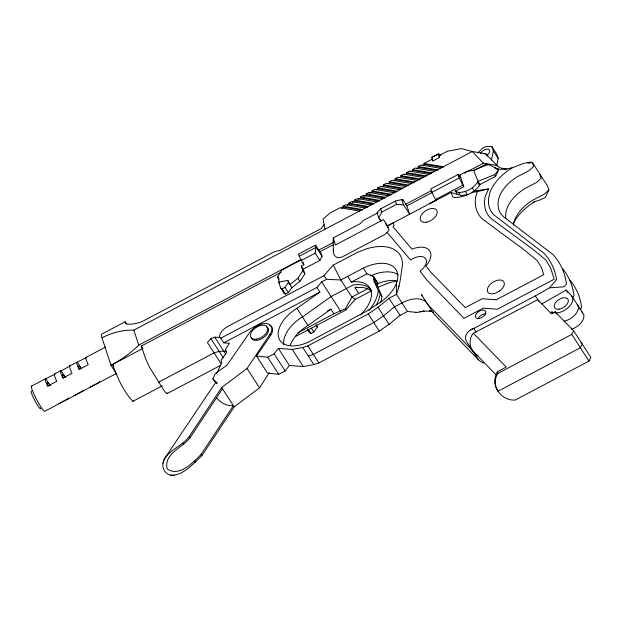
<?xml version="1.0" encoding="UTF-8"?>
<svg xmlns="http://www.w3.org/2000/svg" width="622" height="622" viewBox="0 0 622 622"><rect width="100%" height="100%" fill="white"/><g stroke="black" fill="none" stroke-linecap="round" stroke-linejoin="round"><path stroke-width="0.93" d="M167.31 392.832C166.416 395.087 163.951 389.971 163.135 389.147L149.505 367.128L145.571 358.63L141.318 346.042L281.191 272.218M220.779 363.24L207.39 342.52L210.897 338.648L214.738 337.178L219.41 337.381L220.763 338.189L316.886 287.45L321.698 281.914L326.612 279.317L340.848 279.978L363.295 268.129L366.972 273.828L372.897 276.106L374.047 277.288L373.698 279.27L374.265 281.556L378.238 290.637L378.184 291.594A43.594 25.315 -32.9 0 1 368.978 310.401M374.265 281.556L377.951 287.255L381.924 296.336L381.869 297.285A43.594 25.315 -32.9 0 1 380.485 302.797M304.866 273.828L303.342 269.178L319.895 260.439L315.183 253.146L315.999 246.911L315.432 245.192L298.412 254.173L301.172 260.54L303.863 264.708L301.32 266.053L302.844 270.694L304.866 273.828L299.897 281.416L291.866 287.667L288.359 292.565L285.459 294.089L283.982 293.071L280.615 287.854L278.726 282.093L287.823 280.405L289.844 284.542L297.876 278.283L302.844 270.694M377.951 287.255L377.375 284.969L377.733 282.987L374.047 277.288M491.442 160.072L493.37 151.006L491.94 146.675L485.938 146.481L482.338 148.378L477.991 152.88M496.683 165.771L498.222 158.524L496.799 154.186L491.94 146.675M269.326 372.632L259.561 387.833L234.206 406.866L201.862 455.716C193.209 463.522 183.443 475.846 170.723 475.192A14.874 12.043 -43.4 0 1 162.941 463.149L164.045 459.355L214.714 383.813M269.691 325.353A13.459 7.814 -32.9 0 1 270.562 335.616L256.466 355.971L267.654 357.238L274.092 353.84L278.376 348.39L292.27 349.455L302.79 347.511L307.836 345.871L368.255 313.978L378.013 307.276L389.03 298.288L396.455 294.369C400.094 285.024 400.949 275.025 402.38 265.283A44.387 25.774 -32.9 0 0 366.21 248.924L356.538 252.812L333.244 265.104L323.821 275.748L228.087 326.278C223.881 328.525 219.636 332.296 219.41 337.381M398.974 285.918L398.78 286.68M162.941 463.149C166.338 450.188 182.176 446.783 189.345 436.349L221.689 387.498L247.043 368.465L269.824 334.473A13.459 7.814 -32.9 0 0 260.696 324.326L254.561 327.475L249.834 332.202L227.007 365.168L215.375 373.542L212.88 378.821L216.013 383.665M459.93 174.969L463.794 186.717L455.444 191.117L458.663 192.493C466.414 192.33 474.197 188.085 478.03 181.336L473.575 170.374L466.858 171.314L459.93 174.969L458.632 176.368M436.131 200.206L429.312 203.775L451.207 192.517L452.614 196.785L454.425 197.555C464.199 197.166 474.889 193.147 480.052 184.462L495.586 176.267L498.572 170.179L498.222 169.122L488.262 164.371L473.575 170.374M387.063 232.333L410.606 260.035A12.448 7.231 -32.9 0 1 425.44 258.371A12.448 7.231 -32.9 0 1 420.021 271.114L427.034 280.265L464.012 318.34L483.302 308.154L497.367 309.22L554.256 279.192L550.353 267.32L545.758 259.91L532.564 249.018L492.64 219.69A56.19 32.632 -32.9 0 1 487.228 213.711L486.311 211.923A56.19 32.632 -32.9 0 1 485.137 196.879L488.503 188.933L477.276 191.615L475.558 197.539A63.763 37.025 -32.9 0 0 482.695 219.263L524.385 250.021L537.175 260.579L541.381 267.367L543.784 274.675L496.216 299.788L482.151 298.723L465.256 307.641L430.852 272.226L425.868 265.796L427.633 263.751A20.083 11.662 -32.9 0 0 414.477 248.271L412.075 249.251L392.956 226.758L394.084 225.638L393.166 222.863L387.553 225.856L389.038 230.373L385.088 234.3L341.564 257.275L337.847 257.71A17.058 9.905 -32.9 0 1 333.563 249.717M495.874 168.78A37.149 21.568 -32.9 0 0 497.787 169.091L500.834 169.293A37.149 21.568 -32.9 0 0 510.911 168.049C518.219 166.362 524.432 161.471 532.3 162.404L547.508 185.947L548.837 189.99L545.401 197.431L540.121 199.903L533 202.228M478.023 355.714C469.851 351.609 467.417 340.257 473.35 333.236L506.222 367.073L497.398 371.731C494.303 377.181 493.674 384.31 497.188 389.722M573.671 330.834L571.781 334.418L497.942 373.394C489.708 385.64 501.456 401.05 515.172 400.055L589.003 361.079L590.9 357.495L573.671 330.834L555.127 311.754L551.419 313.713L537.773 299.672L473.35 333.236M216.518 373.822L221.782 362.665L221.035 360.395L226.602 352.573L225.498 349.237L229.425 343.29L223.757 342.831L220.763 338.189M378.744 217.91L381.76 212.118L396.471 204.358L403.538 204.825L409.603 214.217L406.866 205.882L402.823 199.623L403.196 200.758L401.812 199.584L395.398 201.069L380.68 208.837L377.018 212.67L378.744 217.91L380.765 221.043L380.174 219.239M319.895 260.439L322.064 256.303L321.146 253.519L315.432 245.192M297.876 332.848L333.928 313.815L345.537 308.598L351.889 297.067L367.757 288.694M279.465 282.341L277.653 276.829L281.68 270.15L301.258 259.817M216.767 398.018C220.864 402.885 226.843 406.29 233.398 405.614L201.054 454.464C193.248 462.426 179.066 477.408 167.186 468.902C163.291 453.85 182.946 447.412 190.153 437.6L222.497 388.75M324.085 224.635L321.38 228.476L279.597 250.534L274.761 251.552L142.337 321.45A28.9 10.123 -30.5 0 1 133.862 323.821L130.954 324.148A30.408 10.652 -30.5 0 1 125.442 323.354L125.162 321.745L101.347 334.309L101.954 337.824L110.988 365.285L116.788 374.257M280.615 287.854L282.093 288.88L284.985 287.356L288.499 282.458L287.823 280.405M307.517 329.481L309.437 332.459L310.922 333.485L313.815 331.954L317.321 327.063L316.652 325.011M256.466 355.971L267.507 373.06L278.703 374.327L285.14 370.93L289.424 365.479L303.311 366.545L313.83 364.601L318.876 362.96L379.296 331.067L389.053 324.365L400.07 315.377L407.503 311.459L417.152 312.423L424.126 311.016L423.325 311.171L430.564 311.109L429.452 310.829L432.391 311.77L431.318 311.047L432.881 312.151M483.737 363.069L480.814 361.732L478.536 359.866L466.648 341.68C463.071 336.207 468.413 329.862 473.793 328.4L535.348 295.909L549.521 287.823L556.589 279.597L556.449 278.703A142.461 82.718 -32.9 0 0 545.673 255.175L544.063 253.356L494.156 215.088A50.965 29.592 -32.9 0 1 488.628 198.278L489.545 193.784A37.701 21.894 -32.9 0 1 509.014 169.868L512.551 167.575M572.248 297.891L574.044 295.8A149.327 86.707 -32.9 0 0 562.887 269.007M579.859 309.663L581.648 307.571A149.327 86.707 -32.9 0 0 569.915 280.079M295.481 336.549L345.91 309.927L355.333 299.283L371.21 290.902M360.503 314.919L361.709 313.558A32.017 18.59 -32.9 0 0 370.891 290.233A32.017 18.59 -32.9 0 0 351.352 282.069L347.675 276.378M480.052 184.462L478.03 181.336L494.576 174.696L498.572 170.179M548.837 189.99L544.343 194.095L532.494 200.354A30.828 17.898 -32.9 0 0 513.694 223.446A44.1 25.603 -32.9 0 0 513.414 225.226M113.647 366.07L112.59 364.438C117.364 377.507 123.28 391.308 132.921 401.322L133.186 401.112M470.691 329.854L473.793 328.4L476.219 332.156M363.295 268.129A33.067 19.196 -32.9 0 1 397.147 272.117A33.067 19.196 -32.9 0 1 375.54 305.371L366.63 311.179L308.069 342.255A30.206 17.54 -32.9 0 1 278.734 337.863A30.206 17.54 -32.9 0 1 296.935 308.38L319.887 292.091L316.886 287.45M290.256 345.319A30.206 17.54 -32.9 0 1 307.976 325.469L330.927 309.181L333.928 313.815M534.64 201.761L531.102 204.055A37.701 21.894 -32.9 0 0 513.671 222.94M541.708 303.971L566.129 290.039L571.641 295.784L582.69 312.874A12.976 7.534 -32.9 0 1 571.688 329.193M506.666 169.091A29.623 17.198 -32.9 0 1 497.336 165.903L485.798 153.774L472.269 151.511L461.672 148.58L447.397 151.208L439.109 155.586L439.443 157.498L432.904 160.95L431.738 157.405L438.494 154.007A6.858 0.84 62.2 0 0 440.096 155.484M431.738 157.405L438.494 154.007M362.004 210.244L343.554 207.072L342.986 206.193L345.863 204.677L365.246 208.005M367.789 207.188L349.339 204.016L348.771 203.137L351.655 201.621L371.031 204.949M373.581 204.133L355.123 200.96L354.556 200.09L357.44 198.566L376.815 201.893M379.366 201.077L360.908 197.913L360.34 197.034L363.225 195.51L382.608 198.838M385.15 198.029L366.692 194.857L366.125 193.978L369.009 192.462L388.392 195.79M390.935 194.974L372.477 191.801L371.909 190.923L374.794 189.407L394.177 192.734M396.719 191.918L378.262 188.746L377.694 187.875L380.578 186.351L399.962 189.679M402.512 188.863L384.046 185.698L383.486 184.82L386.363 183.296L405.746 186.623M407.371 185.651L389.838 182.643L389.271 181.764L392.148 180.24L411.531 183.576M414.081 182.759L395.623 179.587L395.056 178.708L397.932 177.192L417.315 180.52M419.866 179.704L401.408 176.531L400.84 175.661L403.717 174.137L423.1 177.464M425.65 176.648L407.192 173.484L406.625 172.605L409.509 171.081L428.885 174.409M431.435 173.592L412.977 170.428L412.409 169.549L415.294 168.026L434.677 171.361M437.219 170.545L418.762 167.372L418.194 166.494L421.078 164.978L440.462 168.305M443.004 167.489L424.546 164.317L423.979 163.438L432.562 158.975M341.377 208.222L343.554 207.072M347.162 205.167L349.339 204.016M352.215 202.5L355.123 200.96M358 199.444L360.908 197.913M366.692 194.857L363.792 196.389L363.225 195.51M370.3 192.952L372.477 191.801M376.085 189.897L378.262 188.746M381.869 186.841L384.046 185.698M387.654 183.793L389.838 182.643M393.446 180.738L395.623 179.587M399.231 177.682L401.408 176.531M405.015 174.626L407.192 173.484M410.8 171.579L412.977 170.428M416.584 168.523L418.762 167.372M422.369 165.468L424.546 164.317M101.954 337.824C111.742 332.716 122.767 329.815 133.839 330.15L472.269 151.511L483.403 163.213L496.931 165.475M31.364 386.223L45.251 378.899M54.409 374.063L60.513 370.836M69.68 366L76.747 362.268M85.906 357.432L105.67 347.006M55.078 374.125L54.86 373.946A14.283 1.749 62.2 0 0 55.786 379.195L56.719 381.34L47.56 386.176L46.627 384.031A14.283 1.749 62.2 0 1 45.701 378.782L54.246 374.568M61.189 370.906L70.13 365.892A14.283 1.749 62.2 0 0 71.056 371.14L71.989 373.286L62.83 378.122L61.897 375.976A14.283 1.749 62.2 0 1 60.972 370.72L65.333 377.313M86.365 357.323A14.283 1.749 62.2 0 0 87.282 362.572L88.223 364.717L79.056 369.554L78.123 367.408A14.283 1.749 62.2 0 1 77.198 362.152L85.743 357.945M378.223 212.607L362.953 220.662L360.208 223.656L333.205 237.907L333.361 251.304M299.12 256.311L315.642 247.587M460.739 177.402L458.095 174.525L430.743 188.964L431.886 192.416L435.983 200.346M141.318 346.042L142.873 348.452L110.988 365.285A106.354 85.603 -18.2 0 0 138.768 345.124L301.203 259.39M318.386 250.316L333.858 242.152M405.194 204.498L431.839 190.433M464.494 173.196L466.212 172.286M467.931 171.384L483.403 163.213M301.172 260.54L315.183 253.146M431.886 192.416L459.238 177.978L458.095 174.525M319.809 251.832L333.532 244.586M406.866 205.882L432.609 192.291M473.793 170.552L486.661 163.757L488.068 165.234M435.431 199.584L462.784 185.146L463.794 186.717M436.123 200.214L387.553 225.856L383.502 219.597L335.515 244.928L333.205 237.907M58.826 403.608L67.985 398.772L67.977 398.064M74.088 395.545L75.76 394.667M77.423 393.788L83.255 390.717L83.247 390.002M116.151 373.604L44.939 411.189A14.283 1.749 62.2 0 1 36.41 399.153A14.283 1.749 62.2 0 1 31.815 386.114M223.757 342.831L319.887 292.091M254.328 327.677L260.618 324.357M158.618 382.157L214.085 352.884L219.115 351.368L226.447 351.142M351.352 282.069L366.972 273.828M132.921 401.322L162.365 385.78M358.715 293.467L355.038 287.768L356.678 286.905M167.139 393.578L220.491 365.417M327.499 310.992L330.927 309.181M550.268 312.812L551.971 311.917L552.6 312.345A12.976 7.534 -32.9 0 0 554.085 312.788M497.732 391.378L580.396 347.752L582.285 344.168L580.964 342.808M420.052 311.933L421.242 311.381M378.627 286.991L388.299 283.103A44.387 25.774 -32.9 0 1 397.295 281.082M308.31 356.056L313.356 354.416L373.775 322.523L383.533 315.82L394.55 306.833L401.975 302.914A24.546 14.252 -32.9 0 1 427.718 304.461L495.858 374.615M527.744 163.368L532.3 162.404L533.629 166.447L529.128 170.56L517.279 176.811A30.828 17.898 -32.9 0 0 498.486 199.903A44.1 25.603 -32.9 0 0 504.185 217.241L552.904 254.491A149.327 86.707 -32.9 0 1 566.44 284.036L564.045 286.82L549.521 287.823M488.503 188.933L474.329 191.032L472.308 187.898M471.562 192.462L477.276 191.615M415.457 312.415L416.102 312.423M170.723 475.192L174.432 475.426M483.9 153.642L485.798 153.774L487.345 156.176M423.979 163.438L443.362 166.774M418.194 166.494L437.577 169.822M412.409 169.549L431.792 172.877M406.625 172.605L426.008 175.933M400.84 175.661L420.223 178.988M395.056 178.708L414.439 182.036M389.271 181.764L408.654 185.092M383.486 184.82L402.862 188.147M377.694 187.875L397.077 191.203M371.909 190.923L391.292 194.258M366.125 193.978L385.508 197.306M360.34 197.034L379.723 200.362M354.556 200.09L373.939 203.417M348.771 203.137L368.154 206.473M342.986 206.193L362.369 209.521M359.462 211.06L340.078 207.725L329.932 213.082L323.113 219.022L324.894 229.3M451.207 192.517L459.075 194.935M494.708 167.948L498.222 169.122M355.333 299.283L351.889 297.067L340.848 279.978L333.244 265.104M212.88 378.821L217.28 383.16A14.811 1.547 52.8 0 0 216.464 383.688M478.536 359.866L434.063 314.087L421.281 294.385L422.19 295.916M377.733 282.987L372.897 276.106M581.461 311.599L582.69 312.874M431.909 311.233L433.145 312.555L432.321 311.474M323.821 275.748L326.612 279.317M493.37 151.006L498.222 158.524M494.576 174.696L495.586 176.267M566.129 290.039L567.637 292.371M477.572 182.518L479.593 185.644M571.781 334.418L589.003 361.079M555.127 311.754L556.651 314.102M551.971 311.917L552.974 313.472M535.348 295.909L539.321 302.059M465.388 191.553L467.41 194.686L460.684 195.627L458.663 192.493M440.78 155.554L439.77 153.992A6.858 0.84 62.2 0 1 440.104 155.267M455.04 190.495L457.473 194.251M369.009 192.462L369.577 193.333M385.718 223.904L388.144 227.66M407.503 311.459L396.455 294.369L396.455 283.134M389.03 298.288L400.07 315.377M373.698 279.27L377.375 284.969M378.238 290.637L381.924 296.336M378.013 307.276L389.053 324.365M368.255 313.978L379.296 331.067M315.999 246.911L322.064 256.303M321.698 281.914L340.615 311.194M301.32 266.053L303.342 269.178M297.876 278.283L299.897 281.416M288.499 282.458L291.866 287.667M315.976 324.979L317.321 327.063M284.985 287.356L288.359 292.565M311.404 328.237L313.815 331.954M277.653 276.829L279.169 279.177M296.935 308.38L307.976 325.469M278.726 282.093L279.62 283.484M282.093 288.88L285.459 294.089M308.03 329.015L310.922 333.485M307.836 345.871L318.876 362.96M302.79 347.511L313.83 364.601M292.27 349.455L303.311 366.545M269.824 334.473L270.562 335.616M278.376 348.39L289.424 365.479M274.092 353.84L285.14 370.93M267.654 357.238L278.703 374.327M247.043 368.465L259.561 387.833M214.738 337.178L225.7 354.143M210.897 338.648L223.228 357.728M221.689 387.498L234.206 406.866M125.162 321.745L126.678 324.093M189.345 436.349L190.153 437.6M201.054 454.464L201.862 455.716M183.055 442.88L183.863 444.131M194.764 460.995L195.572 462.247M77.416 362.338L81.56 368.745M45.919 378.961L50.063 385.376M459.238 177.978L462.784 185.146M539.904 174.176L541.233 178.219L536.739 182.332L524.882 188.583A30.828 17.898 -32.9 0 0 506.09 211.674A44.1 25.603 -32.9 0 0 505.81 218.532M438.277 153.961L439.443 157.498M497.398 371.731L497.942 373.394M401.812 199.584L403.538 204.825M395.398 201.069L396.471 204.358M380.68 208.837L381.76 212.118M302.984 262.041L303.863 264.708M308.629 329.994L309.437 332.459M283.127 290.443L283.982 293.071M133.839 330.15L138.768 345.124M345.537 308.598L345.91 309.927M432.679 159.636L432.904 160.95M99.473 381.434L99.481 382.149L90.322 386.977L90.314 386.27M371.248 290.147A32.017 18.59 -32.9 0 0 353.195 284.923L331.153 296.554L302.455 316.925A30.206 17.54 -32.9 0 0 283.834 344.681M355.038 287.768A32.017 18.59 -32.9 0 1 370.782 290.606M380.026 294.439A43.594 25.315 -32.9 0 1 376.481 304.834M370.471 275.896A33.067 19.196 -32.9 0 1 398.298 274.823M577.169 304.329A12.976 7.534 -32.9 0 1 575.871 313.869A12.976 7.534 -32.9 0 1 563.905 321.247M376.823 284.067A33.067 19.196 -32.9 0 1 395.903 280.569M571.641 295.784A12.976 7.534 -32.9 0 1 569.41 306.421A12.976 7.534 -32.9 0 1 555.788 312.952M266.294 326.721A9.688 5.629 -32.9 0 1 263.767 337.451A9.688 5.629 -32.9 0 1 251.327 337.824M478.038 318.775A5.862 3.405 -32.9 0 1 485.899 313.822M432.655 158.392A6.858 0.84 62.2 0 1 431.956 157.459M480.674 153.494A5.178 3.009 -32.9 0 1 488.114 149.194A5.178 3.009 -32.9 0 1 487.197 155.08M40.694 408.04A10.1 1.236 62.2 0 1 35.291 401.377A10.1 1.236 62.2 0 1 31.419 390.989M63.475 378.122A10.1 1.236 62.2 0 1 65.434 377.632M79.709 369.554A10.1 1.236 62.2 0 1 80.572 367.47M48.213 386.184A10.1 1.236 62.2 0 1 50.164 385.687M499.684 290.979L495.361 293.265A9.524 5.528 -32.9 0 1 487.959 287.473A9.524 5.528 -32.9 0 1 501.651 280.25A9.524 5.528 -32.9 0 1 499.684 290.979M559.069 309.165A7.899 4.587 -32.9 0 0 568.197 299.82A7.899 4.587 -32.9 0 0 556.534 301.452A7.899 4.587 -32.9 0 0 559.069 309.165M256.396 339.177A9.688 5.629 -32.9 0 0 267.6 327.708A9.688 5.629 -32.9 0 0 253.286 329.714A9.688 5.629 -32.9 0 0 256.396 339.177M426.07 222.248A9.524 5.528 -32.9 0 0 437.072 210.982A9.524 5.528 -32.9 0 0 423.007 212.949A9.524 5.528 -32.9 0 0 426.07 222.248M478.971 318.534A5.862 3.405 -32.9 0 0 485.743 311.599A5.862 3.405 -32.9 0 0 477.09 312.812A5.862 3.405 -32.9 0 0 478.971 318.534"/></g></svg>
